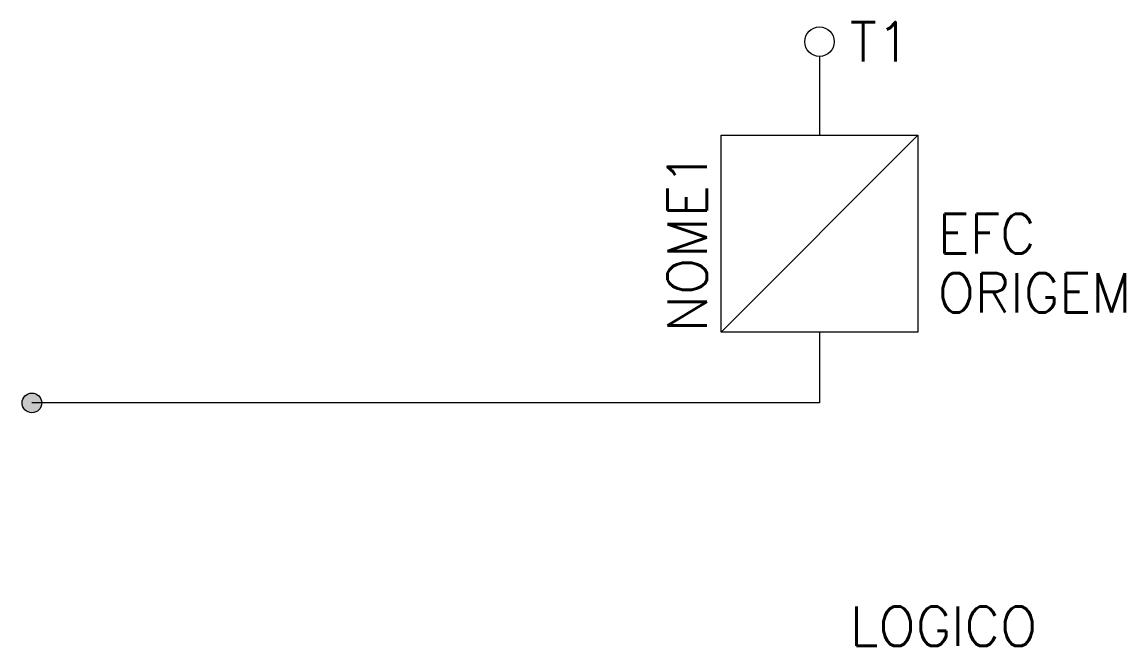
# Model space of a CAD drawing. Header units: millimetres. Extents: x -40.5 to 15.5, y -30.7 to 1.
import ezdxf
from ezdxf.enums import TextEntityAlignment as Align

# ---------------------------------------------------------------- set-up
doc = ezdxf.new("R2010")
doc.units = ezdxf.units.MM
doc.header["$LTSCALE"] = 10
doc.styles.add('ROMANS', font='romans.shx')

msp = doc.modelspace()

# ---------------------------------------------------------------- hatches: boundary and pattern name
msp.add_hatch(color=7).paths.add_polyline_path([(-39.5, -18.343, 1), (-40.5, -18.343, 1)])

# ---------------------------------------------------------------- linework, layer by layer
at = {"color": 7, "linetype": 'Continuous'}
for p, q in [((0, -0.75), (0, -4.75)), ((-5, -14.75), (5, -4.75)), ((0, -14.75), (0, -18.343))]:
    msp.add_line(p, q, dxfattribs=at)
at = {"color": 7}
msp.add_line((0, -18.343), (-40, -18.343), dxfattribs=at)
at = {"color": 7, "linetype": 'Continuous'}
msp.add_lwpolyline([(-5, -4.75), (5, -4.75), (5, -14.75), (-5, -14.75)], close=True, dxfattribs=at)
msp.add_circle((0, 0), 0.75, dxfattribs=at)
at = {"color": 7}
msp.add_circle((-40, -18.343), 0.5, dxfattribs=at)

# ---------------------------------------------------------------- texts
at = {"color": 7, "lineweight": -3, "style": 'ROMANS'}
for tag, text, p in [('T1', 'T1', (1.541, -0.004)), ('EFC', '', (6, -9.75)), ('LOGICO', '', (1.541, -29.685))]:
    msp.add_attdef(tag, text=text, height=2, dxfattribs=at).set_placement(p, align=Align.MIDDLE_LEFT)
at = {"color": 7, "lineweight": -3, "style": 'ROMANS', "flags": 1}
msp.add_attdef('NOME1', text='', height=2, rotation=90, dxfattribs=at).set_placement((-6.715, -14.75), align=Align.MIDDLE_LEFT)
at = {"lineweight": -3, "style": 'ROMANS'}
msp.add_attdef('ORIGEM', text='', height=2, dxfattribs=at).set_placement((6, -12.75), align=Align.MIDDLE_LEFT)

doc.saveas('drawing.dxf')
